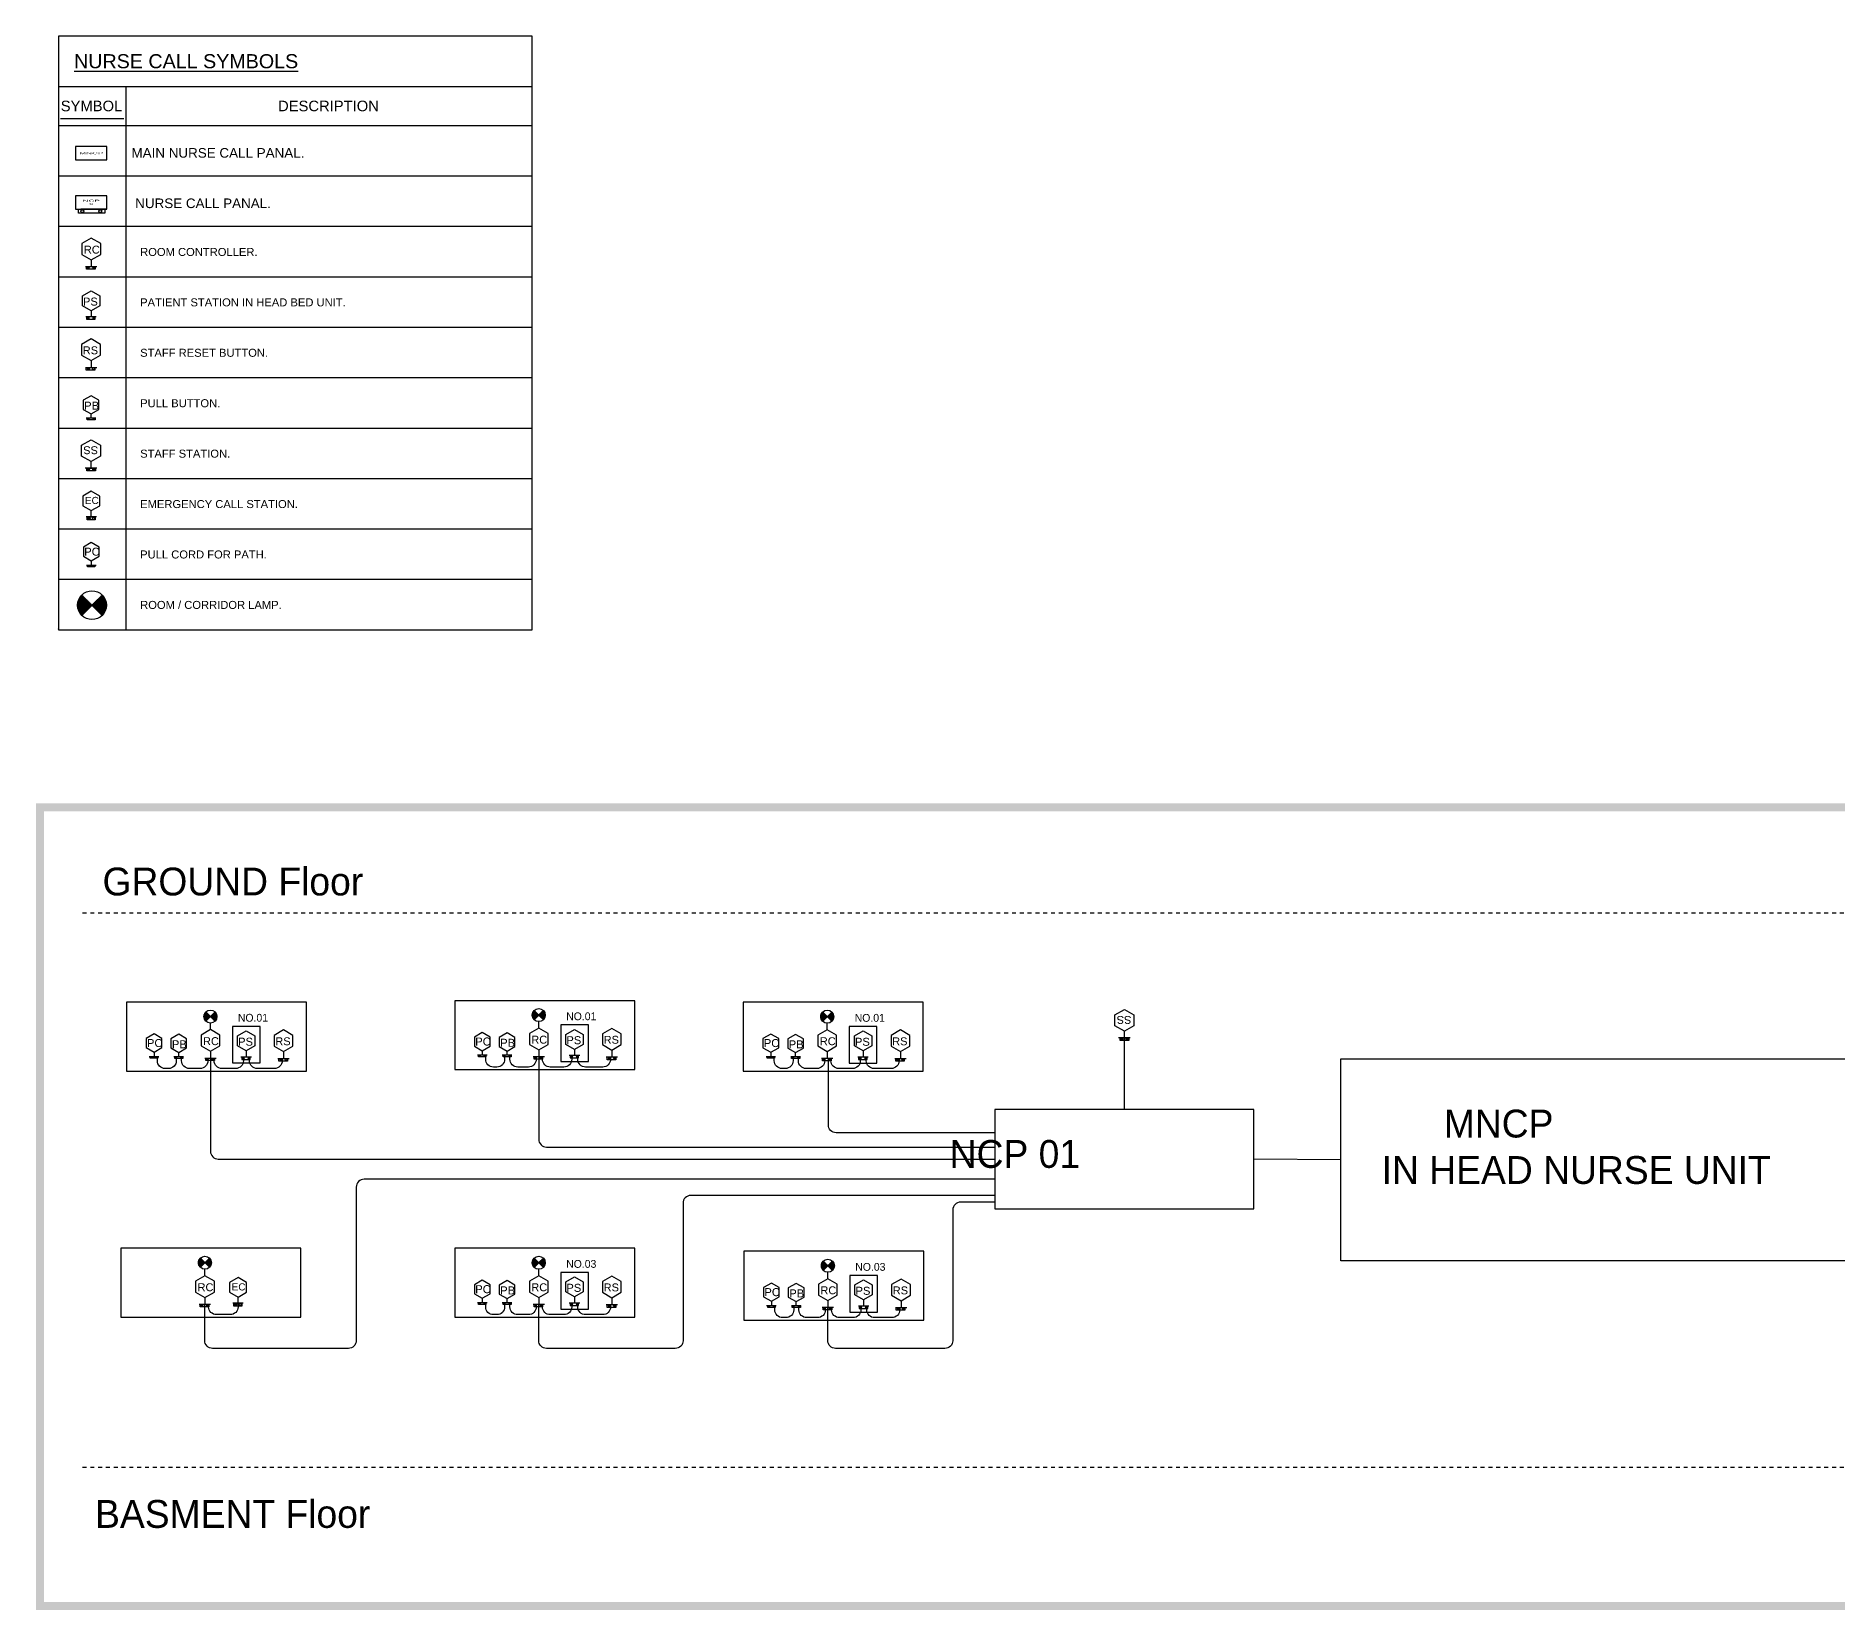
# Model space of a CAD drawing. Extents: x -15 to 255, y 313 to 399.
# Drawn here: x 160.24 to 206.38, y 321.99 to 362.29 of the extents above; entities that cross this region are included whole.
import ezdxf

# ---------------------------------------------------------------- set-up
doc = ezdxf.new("R2010")
doc.units = 0
doc.header["$LTSCALE"] = 0.15
doc.linetypes.add('DASHDOT', pattern=[1, 0.5, -0.25, 0, -0.25])
doc.layers.get('0').update_dxf_attribs({"color": 252})
for name, color, linetype in [('0 sockets', 252, 'Continuous'), ('00Nurse Call Diagram', 4, 'Continuous'), ('12041-EX-XEG001$0$06048-XEG001$0$E-COMM-IDEN', 140, 'Continuous'), ('E-LC-ACCESS-LEGEND', 1, 'Continuous'), ('E-LC-FIRE -Text', 2, 'Continuous'), ('E-LC-FIRE-ANNO-TEXT', 2, 'Continuous'), ('E-LC-Tele & Data -Table', 230, 'Continuous'), ('E-NURS', 4, 'Continuous'), ('ELEC-COMMENTS', 2, 'Continuous')]:
    doc.layers.add(name, color=color, linetype=linetype)
doc.styles.add('ARIAL', font='SAS_____.PFB', dxfattribs={"width": 3, "height": 0.3})
pattern_1 = [(0, (0, 0), (0, 6.985), [5.08, -1.905]), (90, (0, 0), (-6.985, 4e-16), [5.08, -1.905])]
pattern_2 = [(0, (0, 0), (0, 6.985), [5.08, -1.905]), (90, (0, 0), (-6.985, 4e-16), [5.08, -1.905])]

# ---------------------------------------------------------------- blocks, each defined once
blk = doc.blocks.new('*U105')
h = blk.add_hatch()
h.set_pattern_fill('ANGLE', color=2)
h.set_pattern_definition(pattern_1)
h.paths.add_polyline_path([(3, 40, 1), (30, 40, 1)])
at = {"color": 3}
blk.add_lwpolyline([(0, 69), (41, 69), (41, -66), (0, -66)], close=True, dxfattribs=at)
for centre in [(17, 40), (20, -39)]:
    blk.add_circle(centre, 13.1, dxfattribs=at)
at = {"layer": 'E-NURS', "ltscale": 0.8}
for p, q in [((0, 0, 0), (-106, 0, 0)), ((0, 89, 0), (0, -89, 0))]:
    blk.add_line(p, q, dxfattribs=at)
at = {"layer": 'E-NURS', "elevation": 0}
blk.add_lwpolyline([(-191, 147), (-106, 0), (-191, -147), (-360, -147), (-445, 0), (-360, 147)], close=True, dxfattribs=at)
at = {"layer": 'E-NURS', "color": 3, "linetype": 'Continuous', "style": 'ARIAL'}
blk.add_text('SS', height=123.5, rotation=270, dxfattribs=at).set_placement((-344, 111, 0))
blk = doc.blocks.new('*U138')
h = blk.add_hatch()
h.set_pattern_fill('ANGLE', color=4)
h.set_pattern_definition(pattern_1)
h.paths.add_polyline_path([(67, -77, 1), (8, -77, 1)])
at = {"color": 3}
blk.add_lwpolyline([(0, 119), (89, 119), (89, -148), (0, -148)], close=True, dxfattribs=at)
for centre in [(37, 77), (37, -77)]:
    blk.add_circle(centre, 29.3, dxfattribs=at)
at = {"layer": 'E-NURS', "ltscale": 0.8}
for p, q in [((-212, 0, 0), (0, 0, 0)), ((0, -177, 0), (0, 177, 0))]:
    blk.add_line(p, q, dxfattribs=at)
at = {"layer": 'E-NURS', "elevation": 0}
blk.add_lwpolyline([(-381, -293), (-212, 0), (-381, 293), (-720, 293), (-889, 0), (-720, -293)], close=True, dxfattribs=at)
at = {"layer": 'E-NURS', "color": 3, "linetype": 'Continuous', "style": 'ARIAL'}
blk.add_text('RS', height=246.9, rotation=90, dxfattribs=at).set_placement((-410, -259, 0))
blk = doc.blocks.new('*U144')
h = blk.add_hatch(color=2)
h.dxf.hatch_style = 1
h.paths.add_polyline_path([(-64, 35, 1), (-119, 35, 1)])
at = {"color": 3}
blk.add_lwpolyline([(-128, 0), (137, 0), (137, 72), (-128, 72)], close=True, dxfattribs=at)
for centre in [(-91, 35), (91, 35)]:
    blk.add_circle(centre, 27.3, dxfattribs=at)
at = {"layer": 'E-NURS', "ltscale": 0.8}
for p, q in [((-164, 0, 0), (164, 0, 0)), ((0, -196, 0), (0, 0, 0))]:
    blk.add_line(p, q, dxfattribs=at)
at = {"layer": 'E-NURS', "elevation": 0}
blk.add_lwpolyline([(-271, -352), (0, -196), (271, -352), (271, -665), (0, -821), (-271, -665)], close=True, dxfattribs=at)
at = {"layer": 'E-NURS', "color": 3, "linetype": 'Continuous', "style": 'ARIAL'}
blk.add_text('PS', height=250, rotation=180, dxfattribs=at).set_placement((253, -357, 0))
blk = doc.blocks.new('*U135')
h = blk.add_hatch()
h.set_pattern_fill('ANGLE', color=3)
h.set_pattern_definition(pattern_1)
h.paths.add_polyline_path([(60, 72, 1), (9, 72, 1)])
at = {"color": 3}
blk.add_lwpolyline([(0, 123), (79, 123), (79, -147), (0, -147)], close=True, dxfattribs=at)
for centre in [(34, 72), (34, -96)]:
    blk.add_circle(centre, 25.3, dxfattribs=at)
at = {"layer": 'E-NURS', "ltscale": 0.8}
for p, q in [((-212, 0, 0), (0, 0, 0)), ((0, -177, 0), (0, 177, 0))]:
    blk.add_line(p, q, dxfattribs=at)
at = {"layer": 'E-NURS', "elevation": 0}
blk.add_lwpolyline([(-381, -293), (-212, 0), (-381, 293), (-720, 293), (-889, 0), (-720, -293)], close=True, dxfattribs=at)
at = {"layer": 'E-NURS', "color": 3, "linetype": 'Continuous', "style": 'ARIAL'}
blk.add_text('RC', height=246.9, rotation=90, dxfattribs=at).set_placement((-406, -233, 0))
blk = doc.blocks.new('*U127')
h = blk.add_hatch(color=5)
h.dxf.hatch_style = 1
h.paths.add_polyline_path([(118, -28, 1), (69, -28, 1)])
at = {"color": 3}
blk.add_lwpolyline([(-125, 0), (132, 0), (132, -62), (-125, -62)], close=True, dxfattribs=at)
for centre in [(-93, -28), (93, -28)]:
    blk.add_circle(centre, 24.8, dxfattribs=at)
at = {"layer": 'E-NURS', "ltscale": 0.8}
for p, q in [((0, 0, 0), (0, 123, 0)), ((-149, 0, 0), (149, 0, 0))]:
    blk.add_line(p, q, dxfattribs=at)
at = {"layer": 'E-NURS', "elevation": 0}
blk.add_lwpolyline([(-246, 265), (0, 123), (246, 265), (246, 549), (0, 692), (-246, 549)], close=True, dxfattribs=at)
at = {"layer": 'E-NURS', "color": 3, "linetype": 'Continuous', "style": 'ARIAL'}
blk.add_text('PB', height=250, dxfattribs=at).set_placement((-214, 256, 0))
blk = doc.blocks.new('*U131')
h = blk.add_hatch(color=3)
h.dxf.hatch_style = 1
h.paths.add_polyline_path([(113, -29, 1), (63, -29, 1)])
at = {"color": 3}
blk.add_lwpolyline([(-117, 0), (115, 0), (115, -59), (-117, -59)], close=True, dxfattribs=at)
for centre in [(-88, -29), (88, -29)]:
    blk.add_circle(centre, 24.9, dxfattribs=at)
at = {"layer": 'E-NURS', "ltscale": 0.8}
for p, q in [((0, 131, 0), (0, 0, 0)), ((-149, 0, 0), (149, 0, 0))]:
    blk.add_line(p, q, dxfattribs=at)
at = {"layer": 'E-NURS', "elevation": 0}
blk.add_lwpolyline([(-246, 273), (0, 131), (246, 273), (246, 557), (0, 700), (-246, 557)], close=True, dxfattribs=at)
at = {"layer": 'E-NURS', "color": 3, "linetype": 'Continuous', "style": 'ARIAL'}
blk.add_text('PC', height=250, rotation=360, dxfattribs=at).set_placement((-220, 292, 0))
blk = doc.blocks.new('ROOM-CORRIDOR LAMP')
at = {"layer": 'E-NURS'}
h = blk.add_hatch(dxfattribs=at)
h.set_pattern_fill('ANGLE', color=256, style=0)
h.set_pattern_definition(pattern_2)
h.paths.add_polyline_path([(144, 144, 0.414214), (-144, 144), (0, 0)])
h = blk.add_hatch(dxfattribs=at)
h.set_pattern_fill('ANGLE', color=256, style=0)
h.set_pattern_definition(pattern_2)
h.paths.add_polyline_path([(0, 0), (-144, -144, 0.414214), (144, -144)])
blk.add_line((144, 144), (-144, -144), dxfattribs=at)
blk.add_lwpolyline([(-144, 144), (144, -144)], dxfattribs=at)
blk.add_circle((0, 0), 204, dxfattribs=at)
blk = doc.blocks.new('*U141')
h = blk.add_hatch(color=6)
h.dxf.hatch_style = 1
h.paths.add_polyline_path([(80, -72, 1), (13, -72, 1)])
at = {"color": 3}
blk.add_lwpolyline([(0, 124), (94, 124), (94, -127), (0, -127)], close=True, dxfattribs=at)
for centre in [(47, 68), (47, -72)]:
    blk.add_circle(centre, 33.6, dxfattribs=at)
at = {"layer": 'E-NURS', "ltscale": 0.8}
for p, q in [((0, 0, 0), (-191, 0, 0)), ((0, 160, 0), (0, -160, 0))]:
    blk.add_line(p, q, dxfattribs=at)
at = {"layer": 'E-NURS', "elevation": 0}
blk.add_lwpolyline([(-648, 264), (-800, 0), (-648, -264), (-343, -264), (-191, 0), (-343, 264)], close=True, dxfattribs=at)
at = {"layer": 'E-NURS', "color": 3, "linetype": 'Continuous', "style": 'ARIAL'}
blk.add_text('EC', height=222.2, rotation=90, dxfattribs=at).set_placement((-399, -198, 0))
blk = doc.blocks.new('*U132')
h = blk.add_hatch(color=3)
h.dxf.hatch_style = 1
h.paths.add_polyline_path([(113, -29, 1), (63, -29, 1)])
at = {"color": 3}
blk.add_lwpolyline([(-117, 0), (115, 0), (115, -59), (-117, -59)], close=True, dxfattribs=at)
for centre in [(-88, -29), (88, -29)]:
    blk.add_circle(centre, 24.9, dxfattribs=at)
at = {"layer": 'E-NURS', "ltscale": 0.8}
for p, q in [((0, 131, 0), (0, 0, 0)), ((-149, 0, 0), (149, 0, 0))]:
    blk.add_line(p, q, dxfattribs=at)
at = {"layer": 'E-NURS', "elevation": 0}
blk.add_lwpolyline([(-246, 273), (0, 131), (246, 273), (246, 557), (0, 700), (-246, 557)], close=True, dxfattribs=at)
at = {"layer": 'E-NURS', "color": 3, "linetype": 'Continuous', "style": 'ARIAL'}
blk.add_text('PC', height=250, rotation=360, dxfattribs=at).set_placement((-220, 292, 0))
blk = doc.blocks.new('MAIN BURSE CALL PANAL')
at = {"layer": 'E-NURS'}
blk.add_lwpolyline([(0.402, 0), (0.402, 0.342), (-0.402, 0.342), (-0.402, 0)], close=True, dxfattribs=at)
at = {"layer": 'E-NURS', "color": 3, "insert": (0, 0.171), "char_height": 0.05, "width": 0.58004, "attachment_point": 5, "style": 'ARIAL'}
blk.add_mtext('MNCP ', dxfattribs=at)
blk = doc.blocks.new('NURSE CALL PANAL')
h = blk.add_hatch()
h.set_pattern_fill('ANGLE', color=2)
h.set_pattern_definition(pattern_1)
h.paths.add_polyline_path([(0.266, -0.055, 1), (0.192, -0.055, 1)])
at = {"color": 3}
for points in [[(-0.326, 0), (0.349, 0), (0.349, -0.101), (-0.326, -0.101)], [(-0.271, 0), (0.402, 0), (0.402, 0), (-0.271, 0)]]:
    blk.add_lwpolyline(points, close=True, dxfattribs=at)
for centre in [(-0.229, -0.055), (0.229, -0.055)]:
    blk.add_circle(centre, 0.0373, dxfattribs=at)
at = {"layer": 'E-NURS'}
blk.add_lwpolyline([(0.402, 0), (0.402, 0.342), (-0.402, 0.342), (-0.402, 0)], close=True, dxfattribs=at)
at = {"layer": 'E-NURS', "color": 3, "insert": (0, 0.171), "char_height": 0.05, "width": 0.40844, "attachment_point": 5, "style": 'ARIAL'}
blk.add_mtext('NCP x', dxfattribs=at)

msp = doc.modelspace()

# ---------------------------------------------------------------- hatches: boundary and pattern name
at = {"layer": '0 sockets'}
h = msp.add_hatch(color=2, dxfattribs=at)
h.dxf.hatch_style = 1
h.paths.add_polyline_path([(255.457, 342.642), (160.235, 342.642), (160.235, 321.989), (255.457, 321.989)])
h.paths.add_polyline_path([(255.257, 322.189), (160.435, 322.189), (160.435, 342.442), (255.257, 342.442)], flags=16)
h.paths.add_polyline_path([(248.683, 337.002), (246.226, 337.002), (246.226, 334.521, -0.414214), (246.026, 334.321), (216.881, 334.321), (216.881, 334.119), (210.34, 334.119), (210.34, 335.314), (207.328, 335.314), (207.328, 332.269), (208.524, 332.269), (208.524, 329.831), (210.34, 329.831), (210.34, 331.026), (216.881, 331.026), (216.881, 330.084), (222.325, 330.084, 0.414214), (222.525, 330.284), (222.525, 330.546), (220.372, 330.546), (220.372, 332.313), (224.982, 332.313), (224.982, 330.546), (222.525, 330.546), (222.525, 330.284, -0.414214), (222.325, 330.084), (216.881, 330.084), (216.881, 329.623), (231.137, 329.623, 0.412529), (231.337, 329.822), (231.341, 330.546), (229.19, 330.546), (229.19, 332.313), (233.801, 332.313), (233.801, 330.546), (231.341, 330.546), (231.337, 329.822, -0.412529), (231.137, 329.623), (216.881, 329.623), (216.881, 329.189), (240.007, 329.189, 0.414214), (240.207, 329.389), (240.207, 330.525), (238.054, 330.525), (238.054, 332.291), (242.665, 332.291), (242.665, 330.525), (240.207, 330.525), (240.207, 329.389, -0.414214), (240.007, 329.189), (216.881, 329.189), (216.881, 328.635), (210.34, 328.635), (210.34, 329.831), (208.524, 329.831), (208.524, 332.269), (207.328, 332.269), (207.328, 330.933), (193.648, 330.933), (193.648, 333.519), (191.418, 333.534), (191.418, 332.264), (184.789, 332.264), (184.789, 332.434), (183.909, 332.434, 0.414214), (183.709, 332.234), (183.709, 328.885, -0.414214), (183.509, 328.685), (180.71, 328.685, -0.414214), (180.51, 328.885), (180.51, 329.408), (178.358, 329.408), (178.358, 331.174), (182.968, 331.174), (182.968, 329.408), (180.51, 329.408), (180.51, 328.885, 0.414214), (180.71, 328.685), (183.509, 328.685, 0.414214), (183.709, 328.885), (183.709, 332.234, -0.414214), (183.909, 332.434), (184.789, 332.434), (184.789, 332.604), (177.002, 332.604, 0.414214), (176.802, 332.404), (176.802, 328.885, -0.414214), (176.602, 328.685), (173.307, 328.685, -0.414214), (173.107, 328.885), (173.107, 329.484), (170.955, 329.484), (170.955, 331.251), (175.565, 331.251), (175.565, 329.484), (173.107, 329.484), (173.107, 328.885, 0.414214), (173.307, 328.685), (176.602, 328.685, 0.414214), (176.802, 328.885), (176.802, 332.404, -0.414214), (177.002, 332.604), (184.789, 332.604), (184.789, 333.018), (168.634, 333.018, 0.414214), (168.434, 332.818), (168.434, 328.885, -0.414214), (168.234, 328.685), (164.755, 328.685, -0.416083), (164.555, 328.886), (164.558, 329.485), (162.408, 329.485), (162.408, 331.252), (167.018, 331.252), (167.018, 329.485), (164.558, 329.485), (164.555, 328.886, 0.416083), (164.755, 328.685), (168.234, 328.685, 0.414214), (168.434, 328.885), (168.434, 332.818, -0.414214), (168.634, 333.018), (184.789, 333.018), (184.789, 333.534), (164.901, 333.534, -0.414214), (164.701, 333.734), (164.701, 335.787), (162.548, 335.787), (162.548, 337.554), (167.158, 337.554), (167.158, 335.787), (164.701, 335.787), (164.701, 333.734, 0.414214), (164.901, 333.534), (184.789, 333.534), (184.789, 333.842), (173.307, 333.842, -0.414214), (173.107, 334.042), (173.107, 335.826), (170.955, 335.826), (170.955, 337.592), (175.565, 337.592), (175.565, 335.826), (173.107, 335.826), (173.107, 334.042, 0.414214), (173.307, 333.842), (184.789, 333.842), (184.789, 334.21), (180.723, 334.21, -0.414214), (180.523, 334.41), (180.523, 335.786), (178.343, 335.786), (178.343, 337.552), (182.953, 337.552), (182.953, 335.786), (180.523, 335.786), (180.523, 334.41, 0.414214), (180.723, 334.21), (184.789, 334.21), (184.789, 334.804), (191.418, 334.804), (191.418, 333.534), (193.648, 333.519), (193.648, 336.106), (207.328, 336.106), (207.328, 335.314), (210.34, 335.314), (210.34, 336.51), (216.881, 336.51), (216.881, 336.007), (221.565, 336.007, 0.414214), (221.765, 336.207), (221.765, 337.059), (219.612, 337.059), (219.612, 338.826), (224.222, 338.826), (224.222, 337.059), (221.765, 337.059), (221.765, 336.207, -0.414214), (221.565, 336.007), (216.881, 336.007), (216.881, 335.314), (229.276, 335.314, 0.414214), (229.476, 335.514), (229.476, 337.002), (227.323, 337.002), (227.323, 338.768), (231.934, 338.768), (231.934, 337.002), (229.476, 337.002), (229.476, 335.514, -0.414214), (229.276, 335.314), (216.881, 335.314), (216.881, 334.599), (238.111, 334.599, 0.414214), (238.311, 334.799), (238.311, 337.002), (236.158, 337.002), (236.158, 338.768), (240.768, 338.768), (240.768, 337.002), (238.311, 337.002), (238.311, 334.799, -0.414214), (238.111, 334.599), (216.881, 334.599), (216.881, 334.321), (246.026, 334.321, 0.414214), (246.226, 334.521), (246.226, 337.002), (244.073, 337.002), (244.073, 338.768), (248.683, 338.768)], flags=0)
h.paths.add_polyline_path([(248.34, 337.919), (248.34, 337.641), (248.1, 337.502), (248.1, 337.329), (248.197, 337.329), (248.197, 337.256), (248.065, 337.256, -0.395428), (247.865, 337.069), (247.425, 337.069, -0.330612), (247.233, 337.211), (247.064, 337.211, -0.330612), (246.873, 337.069), (246.52, 337.069, -0.414214), (246.32, 337.269), (246.32, 337.27), (246.161, 337.27), (246.161, 337.269, -0.414214), (245.961, 337.069), (245.686, 337.069, -0.414214), (245.486, 337.269), (245.486, 337.327), (245.352, 337.327), (245.352, 337.269, -0.414214), (245.152, 337.069), (245.067, 337.069, -0.414214), (244.867, 337.269), (244.867, 337.332), (244.685, 337.332), (244.685, 337.38), (244.781, 337.38), (244.781, 337.487), (244.579, 337.604), (244.579, 337.837), (244.781, 337.953), (244.983, 337.837), (244.983, 337.604), (244.781, 337.487), (244.781, 337.38), (244.875, 337.38), (244.875, 337.332), (244.867, 337.332), (244.867, 337.269, 0.414214), (245.067, 337.069), (245.152, 337.069, 0.414214), (245.352, 337.269), (245.352, 337.327), (245.311, 337.327), (245.311, 337.378), (245.414, 337.378), (245.414, 337.478), (245.212, 337.595), (245.212, 337.828), (245.414, 337.944), (245.616, 337.828), (245.616, 337.595), (245.414, 337.478), (245.414, 337.378), (245.522, 337.378), (245.522, 337.327), (245.486, 337.327), (245.486, 337.269, 0.414214), (245.686, 337.069), (245.961, 337.069, 0.414214), (246.161, 337.269), (246.161, 337.27), (246.106, 337.27), (246.106, 337.335), (246.226, 337.335), (246.226, 337.509), (245.985, 337.648), (245.985, 337.925), (246.226, 338.064), (246.466, 337.925), (246.466, 337.648), (246.226, 337.509), (246.226, 337.335), (246.327, 337.335), (246.327, 337.27), (246.32, 337.27), (246.32, 337.269, 0.414214), (246.52, 337.069), (246.873, 337.069, 0.330612), (247.064, 337.211), (246.788, 337.211), (246.788, 338.149), (247.496, 338.149), (247.496, 337.211), (247.233, 337.211, 0.330612), (247.425, 337.069), (247.865, 337.069, 0.395428), (248.065, 337.256), (247.978, 337.256), (247.978, 337.329), (248.1, 337.329), (248.1, 337.502), (247.859, 337.641), (247.859, 337.919), (248.1, 338.058)], flags=0)
h.paths.add_polyline_path([(247.364, 337.906), (247.364, 337.649), (247.142, 337.521), (247.142, 337.361), (247.246, 337.361), (247.246, 337.302), (247.029, 337.302), (247.029, 337.361), (247.142, 337.361), (247.142, 337.521), (246.919, 337.649), (246.919, 337.906), (247.142, 338.034)], flags=0)
h.paths.add_polyline_path([(242.321, 331.442), (242.321, 331.164), (242.081, 331.025), (242.081, 330.852), (242.178, 330.852), (242.178, 330.779), (242.046, 330.779, -0.395428), (241.847, 330.592), (241.406, 330.592, -0.330612), (241.214, 330.734), (241.045, 330.734, -0.330612), (240.854, 330.592), (240.502, 330.592, -0.414214), (240.302, 330.792), (240.302, 330.793), (240.142, 330.793), (240.142, 330.792, -0.414214), (239.942, 330.592), (239.668, 330.592, -0.414214), (239.468, 330.792), (239.468, 330.85), (239.333, 330.85), (239.333, 330.792, -0.414214), (239.133, 330.592), (239.049, 330.592, -0.414214), (238.849, 330.792), (238.849, 330.855), (238.666, 330.855), (238.666, 330.903), (238.762, 330.903), (238.762, 331.01), (238.56, 331.126), (238.56, 331.36), (238.762, 331.476), (238.964, 331.36), (238.964, 331.126), (238.762, 331.01), (238.762, 330.903), (238.857, 330.903), (238.857, 330.855), (238.849, 330.855), (238.849, 330.792, 0.414214), (239.049, 330.592), (239.133, 330.592, 0.414214), (239.333, 330.792), (239.333, 330.85), (239.293, 330.85), (239.293, 330.901), (239.395, 330.901), (239.395, 331.001), (239.194, 331.118), (239.194, 331.351), (239.395, 331.467), (239.597, 331.351), (239.597, 331.118), (239.395, 331.001), (239.395, 330.901), (239.504, 330.901), (239.504, 330.85), (239.468, 330.85), (239.468, 330.792, 0.414214), (239.668, 330.592), (239.942, 330.592, 0.414214), (240.142, 330.792), (240.142, 330.793), (240.087, 330.793), (240.087, 330.858), (240.207, 330.858), (240.207, 331.032), (239.967, 331.17), (239.967, 331.448), (240.207, 331.587), (240.447, 331.448), (240.447, 331.17), (240.207, 331.032), (240.207, 330.858), (240.308, 330.858), (240.308, 330.793), (240.302, 330.793), (240.302, 330.792, 0.414214), (240.502, 330.592), (240.854, 330.592, 0.330612), (241.045, 330.734), (240.769, 330.734), (240.769, 331.671), (241.477, 331.671), (241.477, 330.734), (241.214, 330.734, 0.330612), (241.406, 330.592), (241.847, 330.592, 0.395428), (242.046, 330.779), (241.959, 330.779), (241.959, 330.852), (242.081, 330.852), (242.081, 331.025), (241.84, 331.164), (241.84, 331.442), (242.081, 331.581)], flags=0)
h.paths.add_polyline_path([(240.425, 337.919), (240.425, 337.641), (240.184, 337.502), (240.184, 337.329), (240.282, 337.329), (240.282, 337.256), (240.15, 337.256, -0.395428), (239.95, 337.069), (239.51, 337.069, -0.330612), (239.318, 337.211), (239.149, 337.211, -0.330612), (238.957, 337.069), (238.605, 337.069, -0.414214), (238.405, 337.269), (238.405, 337.27), (238.246, 337.27), (238.246, 337.269, -0.414214), (238.046, 337.069), (237.771, 337.069, -0.414214), (237.571, 337.269), (237.571, 337.327), (237.437, 337.327), (237.437, 337.269, -0.414214), (237.237, 337.069), (237.152, 337.069, -0.414214), (236.952, 337.269), (236.952, 337.332), (236.77, 337.332), (236.77, 337.38), (236.866, 337.38), (236.866, 337.487), (236.664, 337.604), (236.664, 337.837), (236.866, 337.953), (237.068, 337.837), (237.068, 337.604), (236.866, 337.487), (236.866, 337.38), (236.96, 337.38), (236.96, 337.332), (236.952, 337.332), (236.952, 337.269, 0.414214), (237.152, 337.069), (237.237, 337.069, 0.414214), (237.437, 337.269), (237.437, 337.327), (237.396, 337.327), (237.396, 337.378), (237.499, 337.378), (237.499, 337.478), (237.297, 337.595), (237.297, 337.828), (237.499, 337.944), (237.701, 337.828), (237.701, 337.595), (237.499, 337.478), (237.499, 337.378), (237.607, 337.378), (237.607, 337.327), (237.571, 337.327), (237.571, 337.269, 0.414214), (237.771, 337.069), (238.046, 337.069, 0.414214), (238.246, 337.269), (238.246, 337.27), (238.191, 337.27), (238.191, 337.335), (238.311, 337.335), (238.311, 337.509), (238.07, 337.648), (238.07, 337.925), (238.311, 338.064), (238.551, 337.925), (238.551, 337.648), (238.311, 337.509), (238.311, 337.335), (238.412, 337.335), (238.412, 337.27), (238.405, 337.27), (238.405, 337.269, 0.414214), (238.605, 337.069), (238.957, 337.069, 0.330612), (239.149, 337.211), (238.873, 337.211), (238.873, 338.149), (239.581, 338.149), (239.581, 337.211), (239.318, 337.211, 0.330612), (239.51, 337.069), (239.95, 337.069, 0.395428), (240.15, 337.256), (240.063, 337.256), (240.063, 337.329), (240.184, 337.329), (240.184, 337.502), (239.944, 337.641), (239.944, 337.919), (240.184, 338.058)], flags=0)
h.paths.add_polyline_path([(241.345, 331.429), (241.345, 331.172), (241.123, 331.044), (241.123, 330.883), (241.228, 330.883), (241.228, 330.825), (241.01, 330.825), (241.01, 330.883), (241.123, 330.883), (241.123, 331.044), (240.901, 331.172), (240.901, 331.429), (241.123, 331.557)], flags=0)
h.paths.add_polyline_path([(239.449, 337.906), (239.449, 337.649), (239.226, 337.521), (239.226, 337.361), (239.331, 337.361), (239.331, 337.302), (239.114, 337.302), (239.114, 337.361), (239.226, 337.361), (239.226, 337.521), (239.004, 337.649), (239.004, 337.906), (239.226, 338.034)], flags=0)
h.paths.add_polyline_path([(233.457, 331.463), (233.457, 331.186), (233.217, 331.047), (233.217, 330.873), (233.314, 330.873), (233.314, 330.801), (233.182, 330.801, -0.395428), (232.983, 330.614), (232.542, 330.614, -0.330612), (232.35, 330.756), (232.181, 330.756, -0.330612), (231.99, 330.614), (231.638, 330.614, -0.414214), (231.438, 330.814), (231.438, 330.815), (231.278, 330.815), (231.278, 330.814, -0.414214), (231.078, 330.614), (230.804, 330.614, -0.414214), (230.604, 330.814), (230.604, 330.872), (230.469, 330.872), (230.469, 330.814, -0.414214), (230.269, 330.614), (230.185, 330.614, -0.414214), (229.985, 330.814), (229.985, 330.876), (229.802, 330.876), (229.802, 330.924), (229.898, 330.924), (229.898, 331.031), (229.696, 331.148), (229.696, 331.381), (229.898, 331.498), (230.1, 331.381), (230.1, 331.148), (229.898, 331.031), (229.898, 330.924), (229.993, 330.924), (229.993, 330.876), (229.985, 330.876), (229.985, 330.814, 0.414214), (230.185, 330.614), (230.269, 330.614, 0.414214), (230.469, 330.814), (230.469, 330.872), (230.429, 330.872), (230.429, 330.922), (230.531, 330.922), (230.531, 331.023), (230.329, 331.139), (230.329, 331.372), (230.531, 331.489), (230.733, 331.372), (230.733, 331.139), (230.531, 331.023), (230.531, 330.922), (230.64, 330.922), (230.64, 330.872), (230.604, 330.872), (230.604, 330.814, 0.414214), (230.804, 330.614), (231.078, 330.614, 0.414214), (231.278, 330.814), (231.278, 330.815), (231.223, 330.815), (231.223, 330.88), (231.343, 330.88), (231.343, 331.053), (231.103, 331.192), (231.103, 331.47), (231.343, 331.608), (231.583, 331.47), (231.583, 331.192), (231.343, 331.053), (231.343, 330.88), (231.444, 330.88), (231.444, 330.815), (231.438, 330.815), (231.438, 330.814, 0.414214), (231.638, 330.614), (231.99, 330.614, 0.330612), (232.181, 330.756), (231.905, 330.756), (231.905, 331.693), (232.613, 331.693), (232.613, 330.756), (232.35, 330.756, 0.330612), (232.542, 330.614), (232.983, 330.614, 0.395428), (233.182, 330.801), (233.095, 330.801), (233.095, 330.873), (233.217, 330.873), (233.217, 331.047), (232.976, 331.186), (232.976, 331.463), (233.217, 331.602)], flags=0)
h.paths.add_polyline_path([(231.59, 337.919), (231.59, 337.641), (231.35, 337.502), (231.35, 337.329), (231.447, 337.329), (231.447, 337.256), (231.315, 337.256, -0.395428), (231.116, 337.069), (230.675, 337.069, -0.330612), (230.483, 337.211), (230.314, 337.211, -0.330612), (230.123, 337.069), (229.771, 337.069, -0.414214), (229.571, 337.269), (229.571, 337.27), (229.411, 337.27), (229.411, 337.269, -0.414214), (229.211, 337.069), (228.937, 337.069, -0.414214), (228.737, 337.269), (228.737, 337.327), (228.602, 337.327), (228.602, 337.269, -0.414214), (228.402, 337.069), (228.318, 337.069, -0.414214), (228.118, 337.269), (228.118, 337.332), (227.935, 337.332), (227.935, 337.38), (228.031, 337.38), (228.031, 337.487), (227.829, 337.604), (227.829, 337.837), (228.031, 337.953), (228.233, 337.837), (228.233, 337.604), (228.031, 337.487), (228.031, 337.38), (228.126, 337.38), (228.126, 337.332), (228.118, 337.332), (228.118, 337.269, 0.414214), (228.318, 337.069), (228.402, 337.069, 0.414214), (228.602, 337.269), (228.602, 337.327), (228.562, 337.327), (228.562, 337.378), (228.664, 337.378), (228.664, 337.478), (228.463, 337.595), (228.463, 337.828), (228.664, 337.944), (228.866, 337.828), (228.866, 337.595), (228.664, 337.478), (228.664, 337.378), (228.773, 337.378), (228.773, 337.327), (228.737, 337.327), (228.737, 337.269, 0.414214), (228.937, 337.069), (229.211, 337.069, 0.414214), (229.411, 337.269), (229.411, 337.27), (229.356, 337.27), (229.356, 337.335), (229.476, 337.335), (229.476, 337.509), (229.236, 337.648), (229.236, 337.925), (229.476, 338.064), (229.716, 337.925), (229.716, 337.648), (229.476, 337.509), (229.476, 337.335), (229.577, 337.335), (229.577, 337.27), (229.571, 337.27), (229.571, 337.269, 0.414214), (229.771, 337.069), (230.123, 337.069, 0.330612), (230.314, 337.211), (230.038, 337.211), (230.038, 338.149), (230.746, 338.149), (230.746, 337.211), (230.483, 337.211, 0.330612), (230.675, 337.069), (231.116, 337.069, 0.395428), (231.315, 337.256), (231.228, 337.256), (231.228, 337.329), (231.35, 337.329), (231.35, 337.502), (231.109, 337.641), (231.109, 337.919), (231.35, 338.058)], flags=0)
h.paths.add_polyline_path([(232.481, 331.45), (232.481, 331.194), (232.259, 331.065), (232.259, 330.905), (232.363, 330.905), (232.363, 330.846), (232.146, 330.846), (232.146, 330.905), (232.259, 330.905), (232.259, 331.065), (232.037, 331.194), (232.037, 331.45), (232.259, 331.578)], flags=0)
h.paths.add_polyline_path([(230.614, 337.906), (230.614, 337.649), (230.392, 337.521), (230.392, 337.361), (230.497, 337.361), (230.497, 337.302), (230.279, 337.302), (230.279, 337.361), (230.392, 337.361), (230.392, 337.521), (230.17, 337.649), (230.17, 337.906), (230.392, 338.034)], flags=0)
h.paths.add_polyline_path([(224.639, 331.463), (224.639, 331.186), (224.399, 331.047), (224.399, 330.873), (224.496, 330.873), (224.496, 330.801), (224.364, 330.801, -0.395428), (224.164, 330.614), (223.724, 330.614, -0.330612), (223.532, 330.756), (223.087, 330.756), (223.087, 331.693), (223.795, 331.693), (223.795, 330.756), (223.532, 330.756, 0.330612), (223.724, 330.614), (224.164, 330.614, 0.395428), (224.364, 330.801), (224.277, 330.801), (224.277, 330.873), (224.399, 330.873), (224.399, 331.047), (224.158, 331.186), (224.158, 331.463), (224.399, 331.602)], flags=0)
h.paths.add_polyline_path([(223.035, 338.206), (223.035, 337.269), (222.327, 337.269), (222.327, 338.206)], flags=0)
h.paths.add_polyline_path([(181.766, 336.932), (181.766, 335.995), (181.057, 335.995), (181.057, 336.932)], flags=0)
h.paths.add_polyline_path([(181.781, 330.555), (181.781, 329.617), (181.072, 329.617), (181.072, 330.555)], flags=0)
h.paths.add_polyline_path([(174.378, 336.972), (174.378, 336.035), (173.669, 336.035), (173.669, 336.972)], flags=0)
h.paths.add_polyline_path([(174.378, 330.631), (174.378, 329.694), (173.669, 329.694), (173.669, 330.631)], flags=0)
h.paths.add_polyline_path([(165.971, 336.934), (165.971, 335.997), (165.263, 335.997), (165.263, 336.934)], flags=0)
h.paths.add_polyline_path([(230.131, 337.594), (230.613, 337.594), (230.613, 337.915), (230.131, 337.915)], flags=8)
h.paths.add_polyline_path([(238.966, 337.594), (239.448, 337.594), (239.448, 337.915), (238.966, 337.915)], flags=8)
h.paths.add_polyline_path([(246.881, 337.594), (247.363, 337.594), (247.363, 337.915), (246.881, 337.915)], flags=8)
h.paths.add_polyline_path([(231.998, 331.138), (232.48, 331.138), (232.48, 331.459), (231.998, 331.459)], flags=8)
h.paths.add_polyline_path([(240.862, 331.117), (241.344, 331.117), (241.344, 331.438), (240.862, 331.438)], flags=8)
h.paths.add_polyline_path([(161.758, 340.109), (170.078, 340.109), (170.078, 341.179), (161.758, 341.179)], flags=8)
h.paths.add_polyline_path([(161.569, 323.912), (170.602, 323.912), (170.602, 324.982), (161.569, 324.982)], flags=8)
h.paths.add_polyline_path([(240.859, 331.742), (241.726, 331.742), (241.726, 332.042), (240.859, 332.042)], flags=8)
h.paths.add_polyline_path([(231.995, 331.763), (232.862, 331.763), (232.862, 332.063), (231.995, 332.063)], flags=8)
h.paths.add_polyline_path([(223.177, 331.763), (224.044, 331.763), (224.044, 332.063), (223.177, 332.063)], flags=8)
h.paths.add_polyline_path([(246.878, 338.219), (247.745, 338.219), (247.745, 338.519), (246.878, 338.519)], flags=8)
h.paths.add_polyline_path([(238.963, 338.219), (239.83, 338.219), (239.83, 338.519), (238.963, 338.519)], flags=8)
h.paths.add_polyline_path([(230.128, 338.219), (230.995, 338.219), (230.995, 338.519), (230.128, 338.519)], flags=8)
h.paths.add_polyline_path([(222.417, 338.276), (223.284, 338.276), (223.284, 338.576), (222.417, 338.576)], flags=8)
h.paths.add_polyline_path([(165.353, 337.004), (166.153, 337.004), (166.153, 337.304), (165.353, 337.304)], flags=8)
h.paths.add_polyline_path([(173.76, 330.701), (174.626, 330.701), (174.626, 331.001), (173.76, 331.001)], flags=8)
h.paths.add_polyline_path([(173.76, 337.042), (174.56, 337.042), (174.56, 337.342), (173.76, 337.342)], flags=8)
h.paths.add_polyline_path([(181.163, 330.625), (182.03, 330.625), (182.03, 330.925), (181.163, 330.925)], flags=8)
h.paths.add_polyline_path([(181.148, 337.002), (181.948, 337.002), (181.948, 337.302), (181.148, 337.302)], flags=8)
h.paths.add_polyline_path([(211.692, 329.503), (215.971, 329.503), (215.971, 330.573), (211.692, 330.573)], flags=8)
h.paths.add_polyline_path([(211.692, 334.986), (215.971, 334.986), (215.971, 336.056), (211.692, 336.056)], flags=8)
h.paths.add_polyline_path([(186.141, 333.131), (190.182, 333.131), (190.182, 334.201), (186.141, 334.201)], flags=8)
h.paths.add_polyline_path([(194.515, 332.721), (206.995, 332.721), (206.995, 334.98), (194.515, 334.98)], flags=8)

# ---------------------------------------------------------------- linework, layer by layer
at = {"layer": '00Nurse Call Diagram', "color": 6, "linetype": 'DASHDOT'}
for points in [[(161.426, 339.842), (250.73, 339.842)], [(161.426, 325.643), (250.73, 325.643)]]:
    msp.add_lwpolyline(points, dxfattribs=at)
at = {"layer": '00Nurse Call Diagram', "color": 6, "linetype": 'Continuous'}
for points in [[(167.158, 337.554), (162.548, 337.554), (162.548, 335.787), (167.158, 335.787)], [(175.565, 337.592), (170.955, 337.592), (170.955, 335.826), (175.565, 335.826)], [(182.953, 337.552), (178.343, 337.552), (178.343, 335.786), (182.953, 335.786)], [(165.971, 336.934), (165.263, 336.934), (165.263, 335.997), (165.971, 335.997)], [(174.378, 336.972), (173.669, 336.972), (173.669, 336.035), (174.378, 336.035)], [(181.766, 336.932), (181.057, 336.932), (181.057, 335.995), (181.766, 335.995)], [(193.648, 336.106), (207.328, 336.106), (207.328, 330.933), (193.648, 330.933)], [(191.418, 334.804), (184.789, 334.804), (184.789, 332.264), (191.418, 332.264)], [(167.018, 331.252), (162.408, 331.252), (162.408, 329.485), (167.018, 329.485)], [(175.565, 331.251), (170.955, 331.251), (170.955, 329.484), (175.565, 329.484)], [(182.968, 331.174), (178.358, 331.174), (178.358, 329.408), (182.968, 329.408)], [(174.378, 330.631), (173.669, 330.631), (173.669, 329.694), (174.378, 329.694)], [(181.781, 330.555), (181.072, 330.555), (181.072, 329.617), (181.781, 329.617)]]:
    msp.add_lwpolyline(points, close=True, dxfattribs=at)
for points in [[(164.701, 336.849), (164.701, 337.014)], [(173.107, 336.888), (173.107, 337.052)], [(180.495, 336.848), (180.495, 337.012)], [(188.103, 334.804), (188.103, 336.636)], [(193.648, 333.519), (191.418, 333.534)], [(164.561, 330.547), (164.561, 330.712)], [(173.107, 330.546), (173.107, 330.711)], [(180.51, 330.47), (180.51, 330.635)]]:
    msp.add_lwpolyline(points, dxfattribs=at)
for points in [[(163.827, 336.163), (163.827, 336.054, -0.414214), (163.627, 335.854), (163.542, 335.854, -0.414214), (163.342, 336.054), (163.342, 336.165)], [(164.636, 336.121), (164.636, 336.054, -0.414214), (164.436, 335.854), (164.161, 335.854, -0.414214), (163.961, 336.054), (163.961, 336.163)], [(164.701, 336.121), (164.701, 333.734, 0.414214), (164.901, 333.534), (184.789, 333.534)], [(165.547, 336.146), (165.547, 336.054, -0.414214), (165.347, 335.854), (164.995, 335.854, -0.414214), (164.795, 336.054), (164.795, 336.121)], [(166.54, 336.114), (166.54, 336.054, -0.414214), (166.34, 335.854), (165.899, 335.854, -0.414214), (165.699, 336.054), (165.699, 336.146)], [(172.234, 336.201), (172.234, 336.093, -0.414214), (172.034, 335.893), (171.949, 335.893, -0.414214), (171.749, 336.093), (171.749, 336.204)], [(173.043, 336.159), (173.043, 336.093, -0.414214), (172.843, 335.893), (172.568, 335.893, -0.414214), (172.368, 336.093), (172.368, 336.201)], [(173.107, 336.159), (173.107, 334.042, 0.414214), (173.307, 333.842), (184.789, 333.842)], [(173.954, 336.184), (173.954, 336.093, -0.414214), (173.754, 335.893), (173.402, 335.893, -0.414214), (173.202, 336.093), (173.202, 336.159)], [(174.947, 336.153), (174.947, 336.093, -0.414214), (174.747, 335.893), (174.306, 335.893, -0.414214), (174.106, 336.093), (174.106, 336.184)], [(179.622, 336.161), (179.622, 336.053, -0.414214), (179.422, 335.853), (179.337, 335.853, -0.414214), (179.137, 336.053), (179.137, 336.164)], [(180.431, 336.119), (180.431, 336.053, -0.414214), (180.231, 335.853), (179.956, 335.853, -0.414214), (179.756, 336.053), (179.756, 336.161)], [(184.789, 334.21), (180.723, 334.21, -0.414214), (180.523, 334.41), (180.523, 336.119)], [(181.342, 336.144), (181.342, 336.053, -0.414214), (181.142, 335.853), (180.79, 335.853, -0.414214), (180.59, 336.053), (180.59, 336.119)], [(182.335, 336.113), (182.335, 336.053, -0.414214), (182.135, 335.853), (181.694, 335.853, -0.414214), (181.494, 336.053), (181.494, 336.144)], [(184.789, 333.018), (168.634, 333.018, 0.414214), (168.434, 332.818), (168.434, 328.885, -0.414214), (168.234, 328.685), (164.755, 328.685, -0.416083), (164.555, 328.886), (164.561, 329.819), (164.561, 329.819)], [(184.789, 332.604), (177.002, 332.604, 0.414214), (176.802, 332.404), (176.802, 328.885, -0.414214), (176.602, 328.685), (173.307, 328.685, -0.414214), (173.107, 328.885), (173.107, 329.818)], [(184.789, 332.434), (183.909, 332.434, 0.414214), (183.709, 332.234), (183.709, 328.885, -0.414214), (183.509, 328.685), (180.71, 328.685, -0.414214), (180.51, 328.885), (180.51, 329.741)], [(165.407, 329.844), (165.407, 329.752, -0.414214), (165.207, 329.552), (164.855, 329.552, -0.414214), (164.655, 329.752), (164.655, 329.819)], [(172.234, 329.86), (172.234, 329.751, -0.414214), (172.034, 329.551), (171.949, 329.551, -0.414214), (171.749, 329.751), (171.749, 329.862)], [(173.043, 329.818), (173.043, 329.751, -0.414214), (172.843, 329.551), (172.568, 329.551, -0.414214), (172.368, 329.751), (172.368, 329.86)], [(173.954, 329.843), (173.954, 329.751, -0.414214), (173.754, 329.551), (173.402, 329.551, -0.414214), (173.202, 329.751), (173.202, 329.818)], [(174.947, 329.811), (174.947, 329.751, -0.414214), (174.747, 329.551), (174.306, 329.551, -0.414214), (174.106, 329.751), (174.106, 329.843)], [(179.637, 329.784), (179.637, 329.675, -0.414214), (179.437, 329.475), (179.352, 329.475, -0.414214), (179.152, 329.675), (179.152, 329.786)], [(180.446, 329.741), (180.446, 329.675, -0.414214), (180.246, 329.475), (179.971, 329.475, -0.414214), (179.771, 329.675), (179.771, 329.784)], [(181.357, 329.767), (181.357, 329.675, -0.414214), (181.157, 329.475), (180.805, 329.475, -0.414214), (180.605, 329.675), (180.605, 329.741)], [(182.35, 329.735), (182.35, 329.675, -0.414214), (182.15, 329.475), (181.709, 329.475, -0.414214), (181.509, 329.675), (181.509, 329.767)]]:
    msp.add_lwpolyline(points, format="xyb", dxfattribs=at)
at = {"layer": '12041-EX-XEG001$0$06048-XEG001$0$E-COMM-IDEN', "linetype": 'Continuous'}
msp.add_lwpolyline([(160.8, 347.11), (160.8, 347.102)], dxfattribs=at)
at = {"layer": 'E-LC-FIRE-ANNO-TEXT', "linetype": 'Continuous'}
msp.add_line((160.864, 360.185), (162.485, 360.185), dxfattribs=at)
at = {"layer": 'E-LC-Tele & Data -Table', "color": 230}
for p, q in [((172.938, 362.295), (160.807, 362.295)), ((172.938, 347.091), (172.938, 362.295))]:
    msp.add_line(p, q, dxfattribs=at)
for points in [[(160.807, 362.295), (160.807, 347.091)], [(160.807, 361.004), (172.938, 361.004)], [(162.534, 361.004), (162.534, 347.091)], [(160.807, 360.004), (172.938, 360.004)], [(160.807, 358.713), (172.938, 358.713)], [(160.807, 357.422), (172.938, 357.422)], [(160.807, 356.13), (172.938, 356.13)], [(160.807, 354.839), (172.938, 354.839)], [(160.807, 353.548), (172.938, 353.548)], [(160.807, 352.257), (172.938, 352.257)], [(160.807, 350.965), (172.938, 350.965)], [(160.807, 349.674), (172.938, 349.674)], [(160.807, 348.383), (172.938, 348.383)], [(160.807, 347.091), (172.938, 347.091)]]:
    msp.add_lwpolyline(points, dxfattribs=at)

# ---------------------------------------------------------------- block references
at = {"layer": '0 sockets', "color": 3}
for name, p in [('MAIN BURSE CALL PANAL', (161.65, 359.123)), ('NURSE CALL PANAL', (161.65, 357.864))]:
    msp.add_blockref(name, p, dxfattribs=at)
at = {"layer": 'E-NURS'}
for name, p, xscale, yscale, zscale, rotation in [('*U144', (161.643, 355.1), 0.0008196714511301471, 0.0008196714511301471, 0.0008196714511301471, 180.0000000019864), ('*U105', (161.643, 351.226), 0.001639342902260456, 0.001639342902260456, 0.001639342902260456, 270), ('*U141', (161.65, 349.984), 0.0008196714511301471, 0.0008196714511301471, 0.0008196714511301471, 270), ('ROOM-CORRIDOR LAMP', (161.668, 347.719), 0.001803277192486324, 0.001803277192486324, 0.001803277192486324, 90)]:
    msp.add_blockref(name, p, dxfattribs=dict(at, xscale=xscale, yscale=yscale, zscale=zscale, rotation=rotation))
at = {"layer": 'E-NURS', "color": 6}
for name, p, xscale, yscale, zscale, rotation in [('ROOM-CORRIDOR LAMP', (164.701, 337.184), 0.0008191860001327866, 0.0008191860001327866, 0.0008191860001327866, 90), ('ROOM-CORRIDOR LAMP', (173.108, 337.222), 0.0008191860001327866, 0.0008191860001327866, 0.0008191860001327866, 90), ('ROOM-CORRIDOR LAMP', (180.496, 337.182), 0.0008191860001327866, 0.0008191860001327866, 0.0008191860001327866, 90), ('*U105', (188.103, 336.636), 0.001639342902260456, 0.001639342902260456, 0.001639342902260456, 270), ('*U144', (174.023, 336.184), 0.0008196714511301471, 0.0008196714511301471, 0.0008196714511301471, 180.0000000019864), ('*U144', (165.616, 336.146), 0.0008196714511301471, 0.0008196714511301471, 0.0008196714511301471, 180.0000000019864), ('*U144', (181.411, 336.144), 0.0008196714511301471, 0.0008196714511301471, 0.0008196714511301471, 180.0000000019864), ('ROOM-CORRIDOR LAMP', (164.561, 330.882), 0.0008191860001327866, 0.0008191860001327866, 0.0008191860001327866, 90), ('ROOM-CORRIDOR LAMP', (173.108, 330.88), 0.0008191860001327866, 0.0008191860001327866, 0.0008191860001327866, 90), ('ROOM-CORRIDOR LAMP', (180.511, 330.804), 0.0008191860001327866, 0.0008191860001327866, 0.0008191860001327866, 90), ('*U141', (165.407, 329.844), 0.0008196714511301471, 0.0008196714511301471, 0.0008196714511301471, 270), ('*U144', (174.023, 329.843), 0.0008196714511301471, 0.0008196714511301471, 0.0008196714511301471, 180.0000000019864), ('*U144', (181.426, 329.767), 0.0008196714511301471, 0.0008196714511301471, 0.0008196714511301471, 180.0000000019864)]:
    msp.add_blockref(name, p, dxfattribs=dict(at, xscale=xscale, yscale=yscale, zscale=zscale, rotation=rotation))
at = {"layer": 'ELEC-COMMENTS', "xscale": 0.0008196714511301471, "yscale": 0.0008196714511301471, "zscale": 0.0008196714511301471}
for name, p, rotation in [('*U135', (161.65, 356.391), 269.9999999999999), ('*U138', (161.643, 353.809), 270)]:
    msp.add_blockref(name, p, dxfattribs=dict(at, rotation=rotation))
for name, p in [('*U127', (161.643, 352.517)), ('*U132', (161.65, 348.748))]:
    msp.add_blockref(name, p, dxfattribs=at)
at = {"layer": 'ELEC-COMMENTS', "color": 6, "xscale": 0.0008196714511301471, "yscale": 0.0008196714511301471, "zscale": 0.0008196714511301471}
for name, p, rotation in [('*U135', (164.701, 336.121), 269.9999999999999), ('*U138', (166.574, 336.114), 270), ('*U135', (173.107, 336.159), 269.9999999999999), ('*U138', (174.981, 336.153), 270), ('*U135', (180.495, 336.119), 269.9999999999999), ('*U138', (182.369, 336.113), 270), ('*U135', (164.561, 329.819), 269.9999999999999), ('*U135', (173.107, 329.818), 269.9999999999999), ('*U138', (174.981, 329.811), 270), ('*U135', (180.51, 329.741), 269.9999999999999), ('*U138', (182.384, 329.735), 270)]:
    msp.add_blockref(name, p, dxfattribs=dict(at, rotation=rotation))
for name, p in [('*U131', (163.256, 336.165)), ('*U127', (163.889, 336.163)), ('*U131', (171.662, 336.204)), ('*U127', (172.296, 336.201)), ('*U131', (179.051, 336.164)), ('*U127', (179.684, 336.161)), ('*U131', (171.662, 329.862)), ('*U127', (172.296, 329.86)), ('*U131', (179.066, 329.786)), ('*U127', (179.699, 329.784))]:
    msp.add_blockref(name, p, dxfattribs=at)

# ---------------------------------------------------------------- texts
at = {"layer": '00Nurse Call Diagram', "color": 6, "linetype": 'Continuous', "attachment_point": 1}
for s, width, gutter_width, insert, char_height in [('GROUND Floor', 52.20023, 3.566, (161.937, 341), 0.71315), ('NO.01', 0.67894, 1, (173.81, 337.292), 0.2), ('NO.01', 0.67894, 1, (165.403, 337.254), 0.2), ('NO.01', 0.67894, 1, (181.198, 337.252), 0.2), ('      MNCP\\PIN HEAD NURSE UNIT', 52.20023, 3.566, (194.693, 334.801), 0.71315), ('      NCP 01', 52.20023, 3.566, (182.04, 334.023), 0.71315), ('NO.03', 0.67894, 1, (173.81, 330.951), 0.2), ('NO.03', 0.67894, 1, (181.213, 330.875), 0.2), ('BASMENT Floor', 52.20023, 3.566, (161.747, 324.804), 0.71315)]:
    msp.add_mtext_dynamic_manual_height_columns(s, width=width, gutter_width=gutter_width, heights=[0], dxfattribs=dict(at, insert=insert, char_height=char_height))
at = {"layer": 'E-LC-ACCESS-LEGEND', "color": 2, "lineweight": 20, "style": 'ARIAL'}
for s, p in [('MAIN NURSE CALL PANAL.', (162.679, 359.18)), (' NURSE CALL PANAL.', (162.679, 357.889))]:
    msp.add_text(s, height=0.2459, dxfattribs=at).set_placement(p)
at = {"layer": 'E-LC-FIRE -Text', "color": 2, "style": 'ARIAL'}
for s, height, p in [('%%UNURSE CALL SYMBOLS', 0.36066, (161.209, 361.47)), ('SYMBOL', 0.2705, (160.868, 360.369)), ('DESCRIPTION', 0.27049, (166.432, 360.369)), ('ROOM CONTROLLER.', 0.20492, (162.901, 356.663)), ('PATIENT STATION IN HEAD BED UNIT.', 0.20492, (162.901, 355.372)), ('STAFF RESET BUTTON.', 0.20492, (162.901, 354.081)), ('PULL BUTTON.', 0.20492, (162.901, 352.789)), ('STAFF STATION.', 0.20492, (162.901, 351.498)), ('EMERGENCY CALL STATION.', 0.20492, (162.901, 350.207)), ('PULL CORD FOR PATH.', 0.20492, (162.901, 348.916)), ('ROOM / CORRIDOR LAMP.', 0.20492, (162.901, 347.624))]:
    msp.add_text(s, height=height, dxfattribs=at).set_placement(p)

doc.saveas('drawing.dxf')
